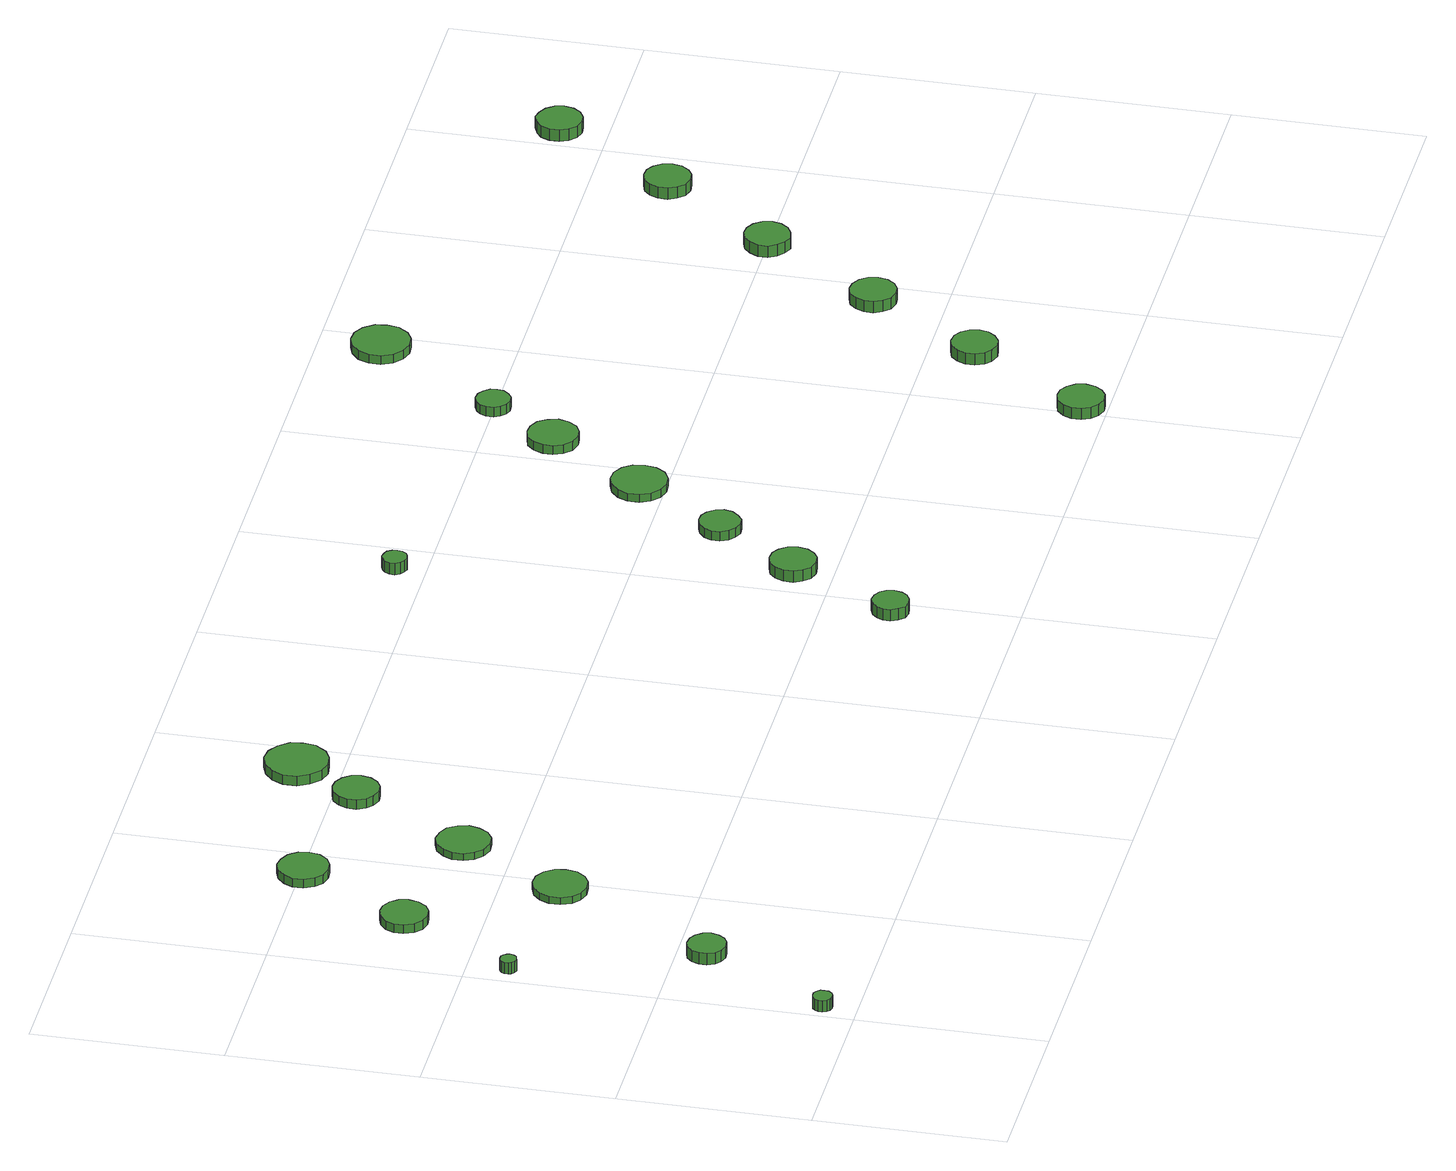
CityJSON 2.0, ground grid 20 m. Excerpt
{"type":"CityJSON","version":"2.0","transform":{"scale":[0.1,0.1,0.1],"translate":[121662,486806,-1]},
"CityObjects":{
"tree1":{"type":"SolitaryVegetationObject","attributes":{"function":"something"},"geometry":[{"type":"MultiSurface","lod":"1","boundaries":[[[0,1,2,3,4,5,6,7,8,9,10,11,12,13,14]],[[15,16,17,18,19,20,21,22,23,24,25,26,27,28,29]],[[0,29,28,1]],[[1,28,27,2]],[[2,27,26,3]],[[3,26,25,4]],[[4,25,24,5]],[[5,24,23,6]],[[6,23,22,7]],[[7,22,21,8]],[[8,21,20,9]],[[9,20,19,10]],[[10,19,18,11]],[[11,18,17,12]],[[12,17,16,13]],[[13,16,15,14]],[[14,15,29,0]]]}]},
"tree2":{"type":"SolitaryVegetationObject","attributes":{"function":"something"},"geometry":[{"type":"MultiSurface","lod":"1","boundaries":[[[30,31,32,33,34,35,36,37,38,39,40,41,42,43,44]],[[45,46,47,48,49,50,51,52,53,54,55,56,57,58,59]],[[30,59,58,31]],[[31,58,57,32]],[[32,57,56,33]],[[33,56,55,34]],[[34,55,54,35]],[[35,54,53,36]],[[36,53,52,37]],[[37,52,51,38]],[[38,51,50,39]],[[39,50,49,40]],[[40,49,48,41]],[[41,48,47,42]],[[42,47,46,43]],[[43,46,45,44]],[[44,45,59,30]]]}]},
"tree3":{"type":"SolitaryVegetationObject","attributes":{"function":"something"},"geometry":[{"type":"MultiSurface","lod":"1","boundaries":[[[60,61,62,63,64,65,66,67,68,69,70,71,72,73,74]],[[75,76,77,78,79,80,81,82,83,84,85,86,87,88,89]],[[60,89,88,61]],[[61,88,87,62]],[[62,87,86,63]],[[63,86,85,64]],[[64,85,84,65]],[[65,84,83,66]],[[66,83,82,67]],[[67,82,81,68]],[[68,81,80,69]],[[69,80,79,70]],[[70,79,78,71]],[[71,78,77,72]],[[72,77,76,73]],[[73,76,75,74]],[[74,75,89,60]]]}]},
"tree4":{"type":"SolitaryVegetationObject","attributes":{"function":"something"},"geometry":[{"type":"MultiSurface","lod":"1","boundaries":[[[90,91,92,93,94,95,96,97,98,99,100,101,102,103,104]],[[105,106,107,108,109,110,111,112,113,114,115,116,117,118,119]],[[90,119,118,91]],[[91,118,117,92]],[[92,117,116,93]],[[93,116,115,94]],[[94,115,114,95]],[[95,114,113,96]],[[96,113,112,97]],[[97,112,111,98]],[[98,111,110,99]],[[99,110,109,100]],[[100,109,108,101]],[[101,108,107,102]],[[102,107,106,103]],[[103,106,105,104]],[[104,105,119,90]]]}]},
"tree5":{"type":"SolitaryVegetationObject","attributes":{"function":"something"},"geometry":[{"type":"MultiSurface","lod":"1","boundaries":[[[120,121,122,123,124,125,126,127,128,129,130,131,132,133,134]],[[135,136,137,138,139,140,141,142,143,144,145,146,147,148,149]],[[120,149,148,121]],[[121,148,147,122]],[[122,147,146,123]],[[123,146,145,124]],[[124,145,144,125]],[[125,144,143,126]],[[126,143,142,127]],[[127,142,141,128]],[[128,141,140,129]],[[129,140,139,130]],[[130,139,138,131]],[[131,138,137,132]],[[132,137,136,133]],[[133,136,135,134]],[[134,135,149,120]]]}]},
"tree6":{"type":"SolitaryVegetationObject","attributes":{"function":"something"},"geometry":[{"type":"MultiSurface","lod":"1","boundaries":[[[150,151,152,153,154,155,156,157,158,159,160,161,162,163,164]],[[165,166,167,168,169,170,171,172,173,174,175,176,177,178,179]],[[150,179,178,151]],[[151,178,177,152]],[[152,177,176,153]],[[153,176,175,154]],[[154,175,174,155]],[[155,174,173,156]],[[156,173,172,157]],[[157,172,171,158]],[[158,171,170,159]],[[159,170,169,160]],[[160,169,168,161]],[[161,168,167,162]],[[162,167,166,163]],[[163,166,165,164]],[[164,165,179,150]]]}]},
"tree7":{"type":"SolitaryVegetationObject","attributes":{"function":"something"},"geometry":[{"type":"MultiSurface","lod":"1","boundaries":[[[180,181,182,183,184,185,186,187,188,189,190,191,192,193,194]],[[195,196,197,198,199,200,201,202,203,204,205,206,207,208,209]],[[180,209,208,181]],[[181,208,207,182]],[[182,207,206,183]],[[183,206,205,184]],[[184,205,204,185]],[[185,204,203,186]],[[186,203,202,187]],[[187,202,201,188]],[[188,201,200,189]],[[189,200,199,190]],[[190,199,198,191]],[[191,198,197,192]],[[192,197,196,193]],[[193,196,195,194]],[[194,195,209,180]]]}]},
"tree8":{"type":"SolitaryVegetationObject","attributes":{"function":"something"},"geometry":[{"type":"MultiSurface","lod":"1","boundaries":[[[210,211,212,213,214,215,216,217,218,219,220,221,222,223,224]],[[225,226,227,228,229,230,231,232,233,234,235,236,237,238,239]],[[210,239,238,211]],[[211,238,237,212]],[[212,237,236,213]],[[213,236,235,214]],[[214,235,234,215]],[[215,234,233,216]],[[216,233,232,217]],[[217,232,231,218]],[[218,231,230,219]],[[219,230,229,220]],[[220,229,228,221]],[[221,228,227,222]],[[222,227,226,223]],[[223,226,225,224]],[[224,225,239,210]]]}]},
"tree9":{"type":"SolitaryVegetationObject","attributes":{"function":"something"},"geometry":[{"type":"MultiSurface","lod":"1","boundaries":[[[240,241,242,243,244,245,246,247,248,249,250,251,252,253,254]],[[255,256,257,258,259,260,261,262,263,264,265,266,267,268,269]],[[240,269,268,241]],[[241,268,267,242]],[[242,267,266,243]],[[243,266,265,244]],[[244,265,264,245]],[[245,264,263,246]],[[246,263,262,247]],[[247,262,261,248]],[[248,261,260,249]],[[249,260,259,250]],[[250,259,258,251]],[[251,258,257,252]],[[252,257,256,253]],[[253,256,255,254]],[[254,255,269,240]]]}]},
"tree10":{"type":"SolitaryVegetationObject","attributes":{"function":"something"},"geometry":[{"type":"MultiSurface","lod":"1","boundaries":[[[270,271,272,273,274,275,276,277,278,279,280,281,282,283,284]],[[285,286,287,288,289,290,291,292,293,294,295,296,297,298,299]],[[270,299,298,271]],[[271,298,297,272]],[[272,297,296,273]],[[273,296,295,274]],[[274,295,294,275]],[[275,294,293,276]],[[276,293,292,277]],[[277,292,291,278]],[[278,291,290,279]],[[279,290,289,280]],[[280,289,288,281]],[[281,288,287,282]],[[282,287,286,283]],[[283,286,285,284]],[[284,285,299,270]]]}]},
"tree11":{"type":"SolitaryVegetationObject","attributes":{"function":"something"},"geometry":[{"type":"MultiSurface","lod":"1","boundaries":[[[300,301,302,303,304,305,306,307,308,309,310,311,312,313,314]],[[315,316,317,318,319,320,321,322,323,324,325,326,327,328,329]],[[300,329,328,301]],[[301,328,327,302]],[[302,327,326,303]],[[303,326,325,304]],[[304,325,324,305]],[[305,324,323,306]],[[306,323,322,307]],[[307,322,321,308]],[[308,321,320,309]],[[309,320,319,310]],[[310,319,318,311]],[[311,318,317,312]],[[312,317,316,313]],[[313,316,315,314]],[[314,315,329,300]]]}]},
"tree12":{"type":"SolitaryVegetationObject","attributes":{"function":"something"},"geometry":[{"type":"MultiSurface","lod":"1","boundaries":[[[330,331,332,333,334,335,336,337,338,339,340,341,342,343,344]],[[345,346,347,348,349,350,351,352,353,354,355,356,357,358,359]],[[330,359,358,331]],[[331,358,357,332]],[[332,357,356,333]],[[333,356,355,334]],[[334,355,354,335]],[[335,354,353,336]],[[336,353,352,337]],[[337,352,351,338]],[[338,351,350,339]],[[339,350,349,340]],[[340,349,348,341]],[[341,348,347,342]],[[342,347,346,343]],[[343,346,345,344]],[[344,345,359,330]]]}]},
"tree13":{"type":"SolitaryVegetationObject","attributes":{"function":"something"},"geometry":[{"type":"MultiSurface","lod":"1","boundaries":[[[360,361,362,363,364,365,366,367,368,369,370,371,372,373,374]],[[375,376,377,378,379,380,381,382,383,384,385,386,387,388,389]],[[360,389,388,361]],[[361,388,387,362]],[[362,387,386,363]],[[363,386,385,364]],[[364,385,384,365]],[[365,384,383,366]],[[366,383,382,367]],[[367,382,381,368]],[[368,381,380,369]],[[369,380,379,370]],[[370,379,378,371]],[[371,378,377,372]],[[372,377,376,373]],[[373,376,375,374]],[[374,375,389,360]]]}]},
"tree14":{"type":"SolitaryVegetationObject","attributes":{"function":"something"},"geometry":[{"type":"MultiSurface","lod":"1","boundaries":[[[390,391,392,393,394,395,396,397,398,399,400,401,402,403,404]],[[405,406,407,408,409,410,411,412,413,414,415,416,417,418,419]],[[390,419,418,391]],[[391,418,417,392]],[[392,417,416,393]],[[393,416,415,394]],[[394,415,414,395]],[[395,414,413,396]],[[396,413,412,397]],[[397,412,411,398]],[[398,411,410,399]],[[399,410,409,400]],[[400,409,408,401]],[[401,408,407,402]],[[402,407,406,403]],[[403,406,405,404]],[[404,405,419,390]]]}]},
"tree15":{"type":"SolitaryVegetationObject","attributes":{"function":"something"},"geometry":[{"type":"MultiSurface","lod":"1","boundaries":[[[420,421,422,423,424,425,426,427,428,429,430,431,432,433,434]],[[435,436,437,438,439,440,441,442,443,444,445,446,447,448,449]],[[420,449,448,421]],[[421,448,447,422]],[[422,447,446,423]],[[423,446,445,424]],[[424,445,444,425]],[[425,444,443,426]],[[426,443,442,427]],[[427,442,441,428]],[[428,441,440,429]],[[429,440,439,430]],[[430,439,438,431]],[[431,438,437,432]],[[432,437,436,433]],[[433,436,435,434]],[[434,435,449,420]]]}]},
"tree16":{"type":"SolitaryVegetationObject","attributes":{"function":"something"},"geometry":[{"type":"MultiSurface","lod":"1","boundaries":[[[450,451,452,453,454,455,456,457,458,459,460,461,462,463,464]],[[465,466,467,468,469,470,471,472,473,474,475,476,477,478,479]],[[450,479,478,451]],[[451,478,477,452]],[[452,477,476,453]],[[453,476,475,454]],[[454,475,474,455]],[[455,474,473,456]],[[456,473,472,457]],[[457,472,471,458]],[[458,471,470,459]],[[459,470,469,460]],[[460,469,468,461]],[[461,468,467,462]],[[462,467,466,463]],[[463,466,465,464]],[[464,465,479,450]]]}]},
"tree17":{"type":"SolitaryVegetationObject","attributes":{"function":"something"},"geometry":[{"type":"MultiSurface","lod":"1","boundaries":[[[480,481,482,483,484,485,486,487,488,489,490,491,492,493,494]],[[495,496,497,498,499,500,501,502,503,504,505,506,507,508,509]],[[480,509,508,481]],[[481,508,507,482]],[[482,507,506,483]],[[483,506,505,484]],[[484,505,504,485]],[[485,504,503,486]],[[486,503,502,487]],[[487,502,501,488]],[[488,501,500,489]],[[489,500,499,490]],[[490,499,498,491]],[[491,498,497,492]],[[492,497,496,493]],[[493,496,495,494]],[[494,495,509,480]]]}]},
"tree18":{"type":"SolitaryVegetationObject","attributes":{"function":"something"},"geometry":[{"type":"MultiSurface","lod":"1","boundaries":[[[510,511,512,513,514,515,516,517,518,519,520,521,522,523,524]],[[525,526,527,528,529,530,531,532,533,534,535,536,537,538,539]],[[510,539,538,511]],[[511,538,537,512]],[[512,537,536,513]],[[513,536,535,514]],[[514,535,534,515]],[[515,534,533,516]],[[516,533,532,517]],[[517,532,531,518]],[[518,531,530,519]],[[519,530,529,520]],[[520,529,528,521]],[[521,528,527,522]],[[522,527,526,523]],[[523,526,525,524]],[[524,525,539,510]]]}]},
"tree19":{"type":"SolitaryVegetationObject","attributes":{"function":"something"},"geometry":[{"type":"MultiSurface","lod":"1","boundaries":[[[540,541,542,543,544,545,546,547,548,549,550,551,552,553,554]],[[555,556,557,558,559,560,561,562,563,564,565,566,567,568,569]],[[540,569,568,541]],[[541,568,567,542]],[[542,567,566,543]],[[543,566,565,544]],[[544,565,564,545]],[[545,564,563,546]],[[546,563,562,547]],[[547,562,561,548]],[[548,561,560,549]],[[549,560,559,550]],[[550,559,558,551]],[[551,558,557,552]],[[552,557,556,553]],[[553,556,555,554]],[[554,555,569,540]]]}]},
"tree20":{"type":"SolitaryVegetationObject","attributes":{"function":"something"},"geometry":[{"type":"MultiSurface","lod":"1","boundaries":[[[570,571,572,573,574,575,576,577,578,579,580,581,582,583,584]],[[585,586,587,588,589,590,591,592,593,594,595,596,597,598,599]],[[570,599,598,571]],[[571,598,597,572]],[[572,597,596,573]],[[573,596,595,574]],[[574,595,594,575]],[[575,594,593,576]],[[576,593,592,577]],[[577,592,591,578]],[[578,591,590,579]],[[579,590,589,580]],[[580,589,588,581]],[[581,588,587,582]],[[582,587,586,583]],[[583,586,585,584]],[[584,585,599,570]]]}]},
"tree21":{"type":"SolitaryVegetationObject","attributes":{"function":"something"},"geometry":[{"type":"MultiSurface","lod":"1","boundaries":[[[600,601,602,603,604,605,606,607,608,609,610,611,612,613,614]],[[615,616,617,618,619,620,621,622,623,624,625,626,627,628,629]],[[600,629,628,601]],[[601,628,627,602]],[[602,627,626,603]],[[603,626,625,604]],[[604,625,624,605]],[[605,624,623,606]],[[606,623,622,607]],[[607,622,621,608]],[[608,621,620,609]],[[609,620,619,610]],[[610,619,618,611]],[[611,618,617,612]],[[612,617,616,613]],[[613,616,615,614]],[[614,615,629,600]]]}]},
"tree22":{"type":"SolitaryVegetationObject","attributes":{"function":"something"},"geometry":[{"type":"MultiSurface","lod":"1","boundaries":[[[630,631,632,633,634,635,636,637,638,639,640,641,642,643,644]],[[645,646,647,648,649,650,651,652,653,654,655,656,657,658,659]],[[630,659,658,631]],[[631,658,657,632]],[[632,657,656,633]],[[633,656,655,634]],[[634,655,654,635]],[[635,654,653,636]],[[636,653,652,637]],[[637,652,651,638]],[[638,651,650,639]],[[639,650,649,640]],[[640,649,648,641]],[[641,648,647,642]],[[642,647,646,643]],[[643,646,645,644]],[[644,645,659,630]]]}]},
"tree23":{"type":"SolitaryVegetationObject","attributes":{"function":"something"},"geometry":[{"type":"MultiSurface","lod":"1","boundaries":[[[660,661,662,663,664,665,666,667,668,669,670,671,672,673,674]],[[675,676,677,678,679,680,681,682,683,684,685,686,687,688,689]],[[660,689,688,661]],[[661,688,687,662]],[[662,687,686,663]],[[663,686,685,664]],[[664,685,684,665]],[[665,684,683,666]],[[666,683,682,667]],[[667,682,681,668]],[[668,681,680,669]],[[669,680,679,670]],[[670,679,678,671]],[[671,678,677,672]],[[672,677,676,673]],[[673,676,675,674]],[[674,675,689,660]]]}]}
},
"vertices":[
[21,34,24],[21,38,24],[18,42,24],[14,44,24],[10,44,24],[6,43,24],[3,40,24],[1,36,24],[1,32,24],[3,28,24],[6,25,24],[10,24,24],[14,24,24],[18,26,24],[21,30,24],[21,30,11],[18,26,11],[14,24,11],[10,24,11],[6,25,11],[3,28,11],[1,32,11],[1,36,11],[3,40,11],[6,43,11],[10,44,11],[14,44,11],[18,42,11],[21,38,11],[21,34,11],
[31,358,20],[30,361,20],[28,364,20],[25,366,20],[21,366,20],[18,365,20],[15,363,20],[14,360,20],[14,356,20],[15,353,20],[18,350,20],[21,349,20],[25,350,20],[28,351,20],[30,354,20],[30,354,7],[28,351,7],[25,350,7],[21,349,7],[18,350,7],[15,353,7],[14,356,7],[14,360,7],[15,363,7],[18,365,7],[21,366,7],[25,366,7],[28,364,7],[30,361,7],[31,358,7],
[105,168,25],[103,176,25],[98,183,25],[91,187,25],[82,188,25],[74,186,25],[68,180,25],[65,172,25],[65,164,25],[68,156,25],[74,151,25],[82,148,25],[91,149,25],[98,153,25],[103,160,25],[103,160,12],[98,153,12],[91,149,12],[82,148,12],[74,151,12],[68,156,12],[65,164,12],[65,172,12],[68,180,12],[74,186,12],[82,188,12],[91,187,12],[98,183,12],[103,176,12],[105,168,12],
[118,480,17],[116,490,17],[110,498,17],[101,503,17],[91,504,17],[81,501,17],[73,494,17],[69,485,17],[69,475,17],[73,465,17],[81,458,17],[91,455,17],[101,456,17],[110,461,17],[116,470,17],[116,470,7],[110,461,7],[101,456,7],[91,455,7],[81,458,7],[73,465,7],[69,475,7],[69,485,7],[73,494,7],[81,501,7],[91,504,7],[101,503,7],[110,498,7],[116,490,7],[118,480,7],
[210,339,16],[208,350,16],[201,360,16],[191,366,16],[179,367,16],[168,363,16],[160,355,16],[155,345,16],[155,333,16],[160,322,16],[168,315,16],[179,311,16],[191,312,16],[201,318,16],[208,327,16],[208,327,8],[201,318,8],[191,312,8],[179,311,8],[168,315,8],[160,322,8],[155,333,8],[155,345,8],[160,355,8],[168,363,8],[179,367,8],[191,366,8],[201,360,8],[208,350,8],[210,339,8],
[189,597,16],[187,608,16],[180,617,16],[170,622,16],[159,624,16],[149,620,16],[141,613,16],[136,603,16],[136,592,16],[141,581,16],[149,574,16],[159,571,16],[170,572,16],[180,577,16],[187,586,16],[187,586,6],[180,577,6],[170,572,6],[159,571,6],[149,574,6],[141,581,6],[136,592,6],[136,603,6],[141,613,6],[149,620,6],[159,624,6],[170,622,6],[180,617,6],[187,608,6],[189,597,6],
[275,452,15],[272,463,15],[266,473,15],[256,478,15],[244,480,15],[233,476,15],[225,468,15],[220,458,15],[220,446,15],[225,436,15],[233,428,15],[244,424,15],[256,425,15],[266,431,15],[272,441,15],[272,441,7],[266,431,7],[256,425,7],[244,424,7],[233,428,7],[225,436,7],[220,446,7],[220,458,7],[225,468,7],[233,476,7],[244,480,7],[256,478,7],[266,473,7],[272,463,7],[275,452,7],
[344,577,17],[342,587,17],[336,595,17],[327,600,17],[318,601,17],[308,598,17],[301,591,17],[297,582,17],[297,572,17],[301,563,17],[308,557,17],[318,553,17],[327,554,17],[336,559,17],[342,567,17],[342,567,6],[336,559,6],[327,554,6],[318,553,6],[308,557,6],[301,563,6],[297,572,6],[297,582,6],[301,591,6],[308,598,6],[318,601,6],[327,600,6],[336,595,6],[342,587,6],[344,577,6],
[394,647,17],[392,660,17],[383,671,17],[372,678,17],[358,680,17],[345,675,17],[335,666,17],[329,654,17],[329,640,17],[335,628,17],[345,618,17],[358,614,17],[372,616,17],[383,622,17],[392,634,17],[392,634,6],[383,622,6],[372,616,6],[358,614,6],[345,618,6],[335,628,6],[329,640,6],[329,654,6],[335,666,6],[345,675,6],[358,680,6],[372,678,6],[383,671,6],[392,660,6],[394,647,6],
[787,127,30],[785,135,30],[781,141,30],[774,145,30],[766,146,30],[758,143,30],[753,138,30],[749,131,30],[749,123,30],[753,116,30],[758,110,30],[766,108,30],[774,109,30],[781,113,30],[785,119,30],[785,119,17],[781,113,17],[774,109,17],[766,108,17],[758,110,17],[753,116,17],[749,123,17],[749,131,17],[753,138,17],[758,143,17],[766,146,17],[774,145,17],[781,141,17],[785,135,17],[787,127,17],
[864,242,21],[862,252,21],[856,260,21],[848,265,21],[838,266,21],[828,263,21],[821,256,21],[817,247,21],[817,237,21],[821,228,21],[828,221,21],[838,218,21],[848,219,21],[856,224,21],[862,232,21],[862,232,8],[856,224,8],[848,219,8],[838,218,8],[828,221,8],[821,228,8],[817,237,8],[817,247,8],[821,256,8],[828,263,8],[838,266,8],[848,265,8],[856,260,8],[862,252,8],[864,242,8],
[772,632,22],[771,637,22],[768,642,22],[763,644,22],[758,645,22],[753,643,22],[749,640,22],[746,635,22],[746,629,22],[749,624,22],[753,621,22],[758,619,22],[763,620,22],[768,622,22],[771,627,22],[771,627,9],[768,622,9],[763,620,9],[758,619,9],[753,621,9],[749,624,9],[746,629,9],[746,635,9],[749,640,9],[753,643,9],[758,645,9],[763,644,9],[768,642,9],[771,637,9],[772,632,9],
[926,331,17],[924,339,17],[918,347,17],[911,351,17],[902,352,17],[894,349,17],[887,343,17],[883,335,17],[883,326,17],[887,318,17],[894,312,17],[902,309,17],[911,310,17],[918,315,17],[924,322,17],[924,322,6],[918,315,6],[911,310,6],[902,309,6],[894,312,6],[887,318,6],[883,326,6],[883,335,6],[887,343,6],[894,349,6],[902,352,6],[911,351,6],[918,347,6],[924,339,6],[926,331,6],
[997,427,15],[995,439,15],[988,449,15],[977,455,15],[965,456,15],[954,452,15],[945,444,15],[940,433,15],[940,421,15],[945,410,15],[954,402,15],[965,398,15],[977,399,15],[988,405,15],[995,415,15],[995,415,6],[988,405,6],[977,399,6],[965,398,6],[954,402,6],[945,410,6],[940,421,6],[940,433,6],[945,444,6],[954,452,6],[965,456,6],[977,455,6],[988,449,6],[995,439,6],[997,427,6],
[1065,530,16],[1062,541,16],[1056,550,16],[1046,555,16],[1036,556,16],[1025,553,16],[1017,545,16],[1013,535,16],[1013,525,16],[1017,515,16],[1025,507,16],[1036,504,16],[1046,505,16],[1056,510,16],[1062,519,16],[1062,519,6],[1056,510,6],[1046,505,6],[1036,504,6],[1025,507,6],[1017,515,6],[1013,525,6],[1013,535,6],[1017,545,6],[1025,553,6],[1036,556,6],[1046,555,6],[1056,550,6],[1062,541,6],[1065,530,6],
[1229,26,24],[1227,36,24],[1221,44,24],[1213,49,24],[1203,50,24],[1193,47,24],[1186,40,24],[1182,31,24],[1182,21,24],[1186,12,24],[1193,5,24],[1203,2,24],[1213,3,24],[1221,8,24],[1227,16,24],[1227,16,11],[1221,8,11],[1213,3,11],[1203,2,11],[1193,5,11],[1186,12,11],[1182,21,11],[1182,31,11],[1186,40,11],[1193,47,11],[1203,50,11],[1213,49,11],[1221,44,11],[1227,36,11],[1229,26,11],
[1107,602,17],[1106,609,17],[1101,615,17],[1095,619,17],[1087,620,17],[1080,617,17],[1075,613,17],[1072,606,17],[1072,598,17],[1075,592,17],[1080,587,17],[1087,584,17],[1095,585,17],[1101,589,17],[1106,595,17],[1106,595,6],[1101,589,6],[1095,585,6],[1087,584,6],[1080,587,6],[1075,592,6],[1072,598,6],[1072,606,6],[1075,613,6],[1080,617,6],[1087,620,6],[1095,619,6],[1101,615,6],[1106,609,6],[1107,602,6],
[1315,153,21],[1313,163,21],[1307,171,21],[1299,176,21],[1289,177,21],[1279,174,21],[1272,167,21],[1268,158,21],[1268,148,21],[1272,139,21],[1279,133,21],[1289,129,21],[1299,131,21],[1307,136,21],[1313,144,21],[1313,144,8],[1307,136,8],[1299,131,8],[1289,129,8],[1279,133,8],[1272,139,8],[1268,148,8],[1268,158,8],[1272,167,8],[1279,174,8],[1289,177,8],[1299,176,8],[1307,171,8],[1313,163,8],[1315,153,8],
[1208,736,16],[1206,748,16],[1198,759,16],[1187,765,16],[1175,766,16],[1163,762,16],[1153,754,16],[1148,742,16],[1148,730,16],[1153,718,16],[1163,710,16],[1175,706,16],[1187,707,16],[1198,713,16],[1206,724,16],[1206,724,6],[1198,713,6],[1187,707,6],[1175,706,6],[1163,710,6],[1153,718,6],[1148,730,6],[1148,742,6],[1153,754,6],[1163,762,6],[1175,766,6],[1187,765,6],[1198,759,6],[1206,748,6],[1208,736,6],
[1395,274,20],[1393,284,20],[1387,292,20],[1378,297,20],[1369,298,20],[1359,295,20],[1352,288,20],[1348,279,20],[1348,269,20],[1352,260,20],[1359,253,20],[1369,250,20],[1378,251,20],[1387,256,20],[1393,264,20],[1393,264,7],[1387,256,7],[1378,251,7],[1369,250,7],[1359,253,7],[1352,260,7],[1348,269,7],[1348,279,7],[1352,288,7],[1359,295,7],[1369,298,7],[1378,297,7],[1387,292,7],[1393,284,7],[1395,274,7],
[1479,400,20],[1477,410,20],[1471,418,20],[1462,423,20],[1452,424,20],[1443,421,20],[1436,414,20],[1431,405,20],[1431,395,20],[1436,386,20],[1443,380,20],[1452,376,20],[1462,378,20],[1471,383,20],[1477,391,20],[1477,391,7],[1471,383,7],[1462,378,7],[1452,376,7],[1443,380,7],[1436,386,7],[1431,395,7],[1431,405,7],[1436,414,7],[1443,421,7],[1452,424,7],[1462,423,7],[1471,418,7],[1477,410,7],[1479,400,7],
[1566,521,21],[1564,531,21],[1558,539,21],[1550,544,21],[1540,545,21],[1530,542,21],[1523,535,21],[1519,526,21],[1519,516,21],[1523,507,21],[1530,500,21],[1540,497,21],[1550,498,21],[1558,503,21],[1564,511,21],[1564,511,8],[1558,503,8],[1550,498,8],[1540,497,8],[1530,500,8],[1523,507,8],[1519,516,8],[1519,526,8],[1523,535,8],[1530,542,8],[1540,545,8],[1550,544,8],[1558,539,8],[1564,531,8],[1566,521,8],
[1655,651,20],[1653,660,20],[1647,668,20],[1638,673,20],[1629,675,20],[1619,671,20],[1612,665,20],[1608,656,20],[1608,646,20],[1612,637,20],[1619,630,20],[1629,627,20],[1638,628,20],[1647,633,20],[1653,641,20],[1653,641,7],[1647,633,7],[1638,628,7],[1629,627,7],[1619,630,7],[1612,637,7],[1608,646,7],[1608,656,7],[1612,665,7],[1619,671,7],[1629,675,7],[1638,673,7],[1647,668,7],[1653,660,7],[1655,651,7]
]}
